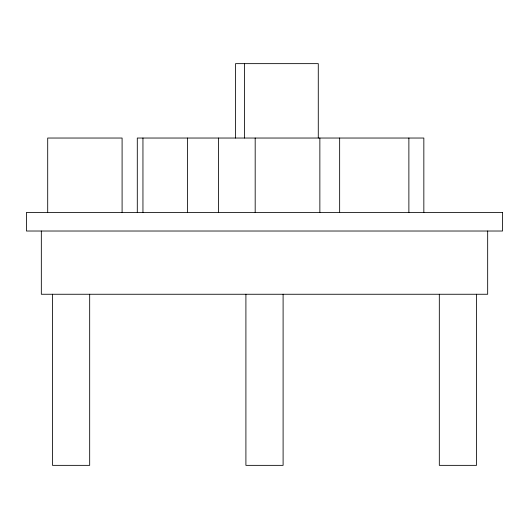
<?xml version="1.0" encoding="UTF-8"?>
<svg xmlns="http://www.w3.org/2000/svg" width="529" height="529" viewBox="0 0 529 529"><rect width="100%" height="100%" fill="white"/><g stroke="black" fill="none" stroke-linecap="round" stroke-linejoin="round"><path stroke-width="0.79" d="M487.672 231.021L487.672 294.256L41.328 294.256L41.328 231.021M476.517 294.256L476.517 465.355L439.315 465.355L439.315 294.256M423.841 212.427L423.841 138.036L137.295 138.036L137.295 212.427M408.877 138.036L408.877 212.427M339.651 138.036L339.651 212.427M319.86 138.036L319.86 212.427M318.279 138.036L318.279 63.645L235.531 63.645L235.531 138.036M283.101 294.256L283.101 465.355L245.906 465.355L245.906 294.256M255.183 138.036L255.183 212.427M244.424 63.645L244.424 138.036M218.424 138.036L218.424 212.427M187.577 138.036L187.577 212.427M142.949 138.036L142.949 212.427M122.093 212.427L122.093 138.036L47.703 138.036L47.703 212.427M89.679 294.256L89.679 465.355L52.49 465.355L52.49 294.256M502.55 212.427L26.45 212.427L26.45 231.021L502.55 231.021L502.55 212.427"/></g></svg>
